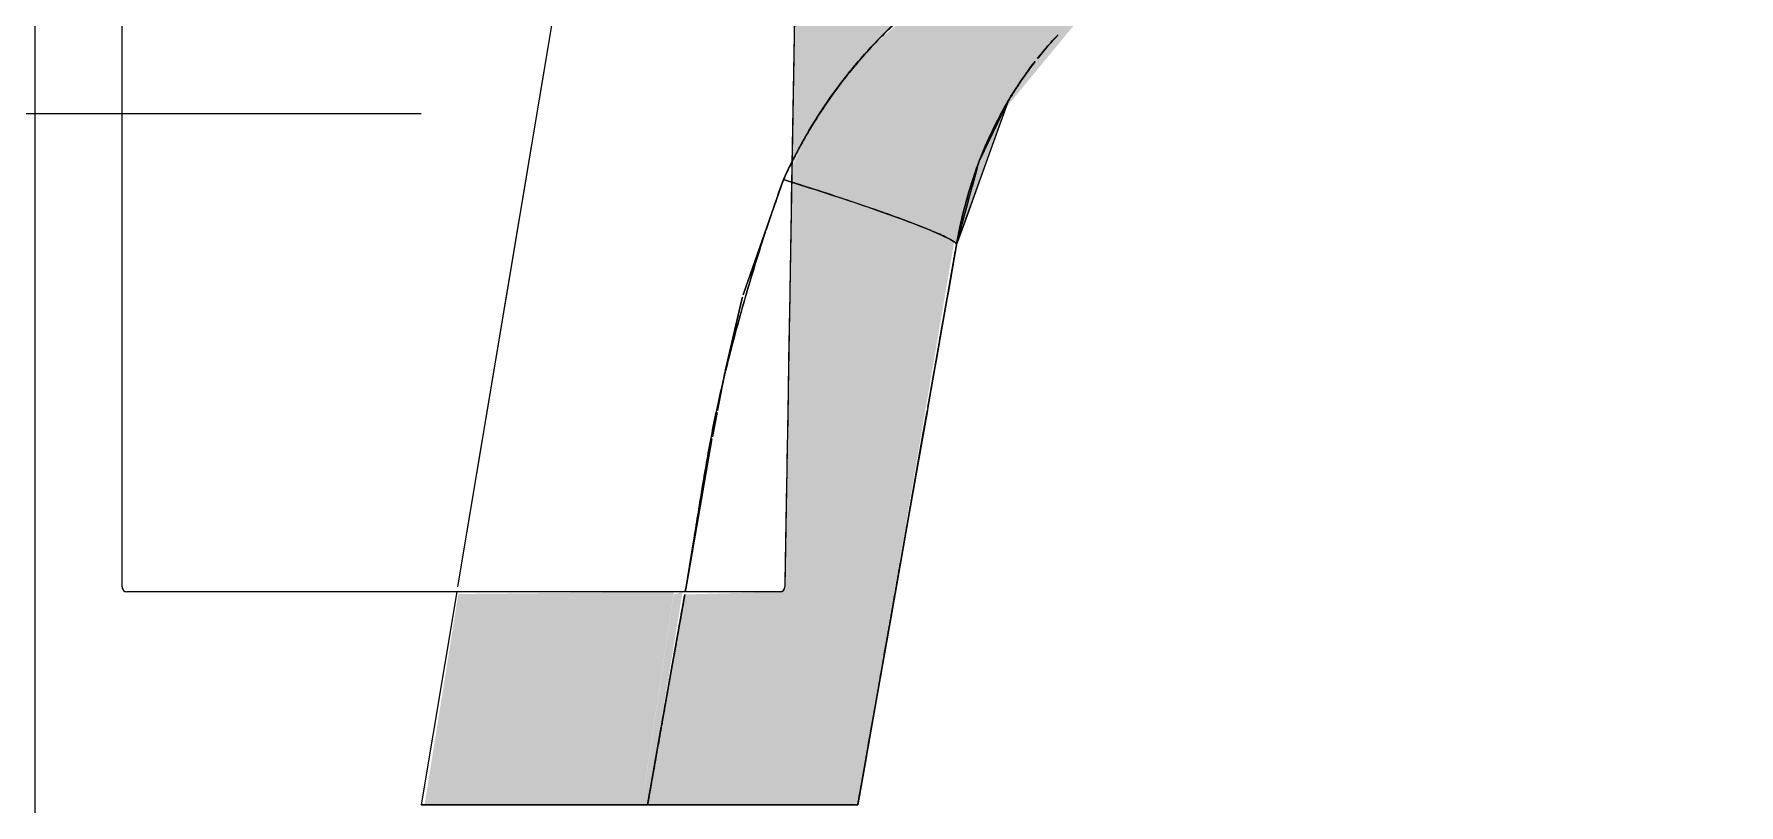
# Model space of a CAD drawing. Header units: millimetres. Extents: x 0 to 102275, y -2706 to 7916.
# Drawn here: x 73992 to 74171.6, y 700 to 781.2 of the extents above; entities that cross this region are included whole.
import ezdxf

# ---------------------------------------------------------------- set-up
doc = ezdxf.new("R2010")
doc.units = ezdxf.units.MM
for name, color, linetype, lineweight in [('0-1', 7, 'Continuous', 9), ('A-WALL-PATT', 7, 'Continuous', 9), ('I-WALL', 7, 'Continuous', 9), ('P-SANR-FIXT', 7, 'Continuous', 9), ('P-SANR-FIXT-IDEN', 7, 'Continuous', 9)]:
    doc.layers.add(name, color=color, linetype=linetype, lineweight=lineweight)
doc.layers.add('0-2', color=7, linetype='Continuous', lineweight=9, transparency=0.7)
doc.layers.add('A-GENM', color=7, linetype='Continuous', lineweight=9, true_color=0x260000)

# ---------------------------------------------------------------- blocks, each defined once
blk = doc.blocks.new('смеситель для раковины - Default-30615600-Развертка 1_15-1')
at = {"layer": '0-2'}
h = blk.add_hatch(color=256, dxfattribs=at)
h.paths.add_polyline_path([(70515.55, 700), (70519.24, 722.45), (70518.3, 722.16), (70514.96, 700)])
h.paths.add_polyline_path([(70530.75, 767.43), (70535.09, 774.73), (70540.12, 780.89), (70548.08, 787.37), (70555.63, 791.54), (70567.21, 795.32), (70588.22, 798.27), (70631.73, 801.93), (70635.3, 802.51), (70650.45, 804.89), (70650.82, 804.61), (70651.07, 803.84), (70651.21, 803.64), (70660.41, 804.73), (70664.82, 808.21), (70663.81, 814.14), (70658.23, 816.3), (70556.09, 807.55), (70553.52, 807.62), (70551.93, 807.55), (70551.85, 805.93), (70531.45, 809.32), (70530.76, 767.98)])
h = blk.add_hatch(color=256, dxfattribs=at)
h.paths.add_polyline_path([(70548.09, 758.99), (70553.09, 773.18), (70562.11, 784.11), (70574.47, 791.75), (70589.08, 796.3), (70592.75, 797.13), (70597.07, 797.85), (70601.37, 798.71), (70599.02, 799.1), (70581.24, 797.47), (70565.69, 795.07), (70553.46, 790.53), (70546.99, 786.71), (70539.6, 780.25), (70534.34, 773.82), (70530.75, 767.26), (70530.72, 765.58), (70542.98, 761.45), (70547.85, 759.31), (70548.01, 759.1)])
h.paths.add_polyline_path([(70593.87, 797.83), (70593.87, 797.83), (70594.19, 797.87)])
for points in [[(70536.58, 700), (70537.72, 700.16), (70547.85, 759.31), (70544.82, 760.73), (70535.97, 763.89), (70530.72, 765.58), (70530, 722.95), (70529.5, 722.45), (70519.46, 722.16), (70515.55, 700), (70536.44, 700)], [(70508.05, 700), (70514.94, 700), (70518.33, 722.45), (70495.61, 722.21), (70492.05, 700), (70507.04, 700)], [(70514.94, 700), (70515, 700.24), (70515.36, 702.73)]]:
    blk.add_hatch(color=256, dxfattribs=at).paths.add_polyline_path(points)
at = {"layer": '0-1'}
for p, q in [((70510.77, 814.01), (70500.51, 752.71)), ((70553.04, 773.11), (70553.52, 774.13)), ((70553.53, 774.13), (70553.26, 773.39)), ((70553.26, 773.39), (70548.88, 761.2)), ((70552.44, 771.86), (70553.04, 773.11)), ((70551.61, 770.11), (70551.83, 770.58)), ((70551.84, 770.61), (70552.44, 771.85)), ((70550.79, 768.4), (70551.53, 769.96)), ((70549.76, 765.13), (70550.29, 767.09)), ((70549.36, 763.66), (70549.75, 765.11)), ((70549.21, 763.11), (70549.35, 763.61)), ((70548.73, 761.32), (70549.2, 763.08)), ((70548.88, 761.2), (70548.1, 759.02)), ((70548.21, 759.43), (70548.54, 760.62)), ((70548.54, 760.62), (70548.72, 761.3)), ((70548.1, 758.99), (70545.07, 741.84)), ((70548.1, 758.99), (70545.07, 741.84)), ((70548.1, 759.02), (70548.21, 759.43)), ((70500.51, 752.71), (70495.53, 722.95)), ((70495.44, 722.45), (70491.69, 700))]:
    blk.add_line(p, q, dxfattribs=at)
at = {"layer": '0-1', "flags": 128}
for points in [[(70550.36, 767.36), (70550.45, 767.69), (70550.73, 768.29)], [(70545.02, 741.55), (70543.52, 733.07), (70537.69, 700)], [(70545.02, 741.55), (70543.52, 733.07), (70537.69, 700)]]:
    blk.add_lwpolyline(points, dxfattribs=at)
at = {"layer": 'P-SANR-FIXT'}
for p, q in [((70525.63, 753.73), (70529.86, 765.85)), ((70548.09, 758.99), (70547.66, 756.55)), ((70547.64, 756.47), (70545.06, 741.84)), ((70523.46, 744.38), (70523.69, 745.53)), ((70522.91, 741.55), (70523.44, 744.29)), ((70545.02, 741.58), (70544.63, 739.37)), ((70544.63, 739.37), (70542.46, 727.07)), ((70542.46, 727.07), (70541.16, 719.68)), ((70519.52, 722.52), (70519.6, 722.95)), ((70541.16, 719.68), (70540.32, 714.92)), ((70540.29, 714.76), (70538.58, 705.07)), ((70516.07, 702.98), (70516.99, 708.18)), ((70538.56, 704.92), (70537.69, 700)), ((70515.55, 700), (70516.04, 702.77)), ((70514.96, 700), (70515.55, 700)), ((70515.55, 700), (70514.96, 700)), ((70522.34, 700), (70515.55, 700)), ((70528.49, 700), (70522.35, 700)), ((70533.4, 700), (70528.5, 700)), ((70536.58, 700), (70533.41, 700)), ((70537.69, 700), (70536.58, 700)), ((70537.69, 700), (70537.69, 700))]:
    blk.add_line(p, q, dxfattribs=at)
at = {"layer": 'P-SANR-FIXT', "flags": 128}
for points in [[(70523.72, 745.68), (70525.45, 753.09), (70525.55, 753.46)], [(70522.38, 738.77), (70522.59, 739.9), (70522.87, 741.34)], [(70519.6, 722.95), (70520.25, 726.6), (70522.33, 738.54)], [(70517.01, 708.31), (70517.89, 713.3), (70519.46, 722.16)]]:
    blk.add_lwpolyline(points, dxfattribs=at)
at = {"layer": 'P-SANR-FIXT'}
for points, knots in [([(70537.42, 777.91), (70538.28, 778.94), (70540.2, 781.07), (70542.89, 783.54), (70545.28, 785.47), (70546.78, 786.58), (70547.64, 787.19), (70547.92, 787.38)], [0.2230852, 0.2230852, 0.2230852, 0.2230852, 0.2857143, 0.3571429, 0.3928571, 0.4285714, 0.4456088, 0.4456088, 0.4456088, 0.4456088]), ([(70543.29, 783.82), (70542.97, 783.54), (70541.93, 782.62), (70540.93, 781.67), (70540.25, 780.98)], [0.73518585, 0.73518585, 0.73518585, 0.73518585, 0.75, 0.78380664, 0.78380664, 0.78380664, 0.78380664]), ([(70530.65, 767.5), (70531.74, 769.7), (70533.82, 773.25), (70536.29, 776.55), (70537.36, 777.84)], [0.0284053, 0.0284053, 0.0284053, 0.0284053, 0.1428571, 0.2216057, 0.2216057, 0.2216057, 0.2216057]), ([(70538.26, 778.87), (70537.97, 778.54), (70537.33, 777.8), (70536.71, 777.05), (70536.38, 776.63)], [0.81778648, 0.81778648, 0.81778648, 0.81778648, 0.83333333, 0.85222393, 0.85222393, 0.85222393, 0.85222393]), ([(70552.74, 772.72), (70552.18, 771.69), (70551.16, 769.57), (70549.44, 765.1), (70548.53, 761.5), (70548.09, 758.99)], [0.8, 0.8, 0.8, 0.8, 0.85, 0.9, 1, 1, 1, 1]), ([(70550.62, 768.13), (70550.8, 768.61), (70551.13, 769.39), (70551.47, 770.16), (70551.61, 770.47)], [0.12862404, 0.12862404, 0.12862404, 0.12862404, 0.15, 0.16426981, 0.16426981, 0.16426981, 0.16426981]), ([(70549.83, 765.95), (70549.86, 766.03), (70550.1, 766.77), (70550.37, 767.49), (70550.61, 768.12)], [0.09646801, 0.09646801, 0.09646801, 0.09646801, 0.1, 0.12849033, 0.12849033, 0.12849033, 0.12849033]), ([(70530.73, 765.58), (70535.34, 764.15), (70542.16, 761.85), (70546.66, 759.99), (70547.93, 759.3), (70548.12, 759.09), (70548.1, 759.02)], [0.0294743, 0.0294743, 0.0294743, 0.0294743, 0.5, 0.75, 0.875, 0.9816854, 0.9816854, 0.9816854, 0.9816854]), ([(70527.94, 760.28), (70527.38, 758.57), (70526.31, 755.14), (70525.33, 751.69), (70524.86, 749.94)], [0.0871097, 0.0871097, 0.0871097, 0.0871097, 0.1666667, 0.2470197, 0.2470197, 0.2470197, 0.2470197]), ([(70523.73, 745.56), (70523.63, 745.14), (70523.32, 743.82), (70523.02, 742.48), (70522.83, 741.57)], [0.31422949, 0.31422949, 0.31422949, 0.31422949, 0.33333333, 0.375, 0.375, 0.375, 0.375]), ([(70521.29, 733.27), (70520.99, 731.42), (70520.64, 729.2), (70520.28, 726.98), (70520.22, 726.61)], [0.5, 0.5, 0.5, 0.5, 0.58333333, 0.59982751, 0.59982751, 0.59982751, 0.59982751]), ([(70517.89, 713.3), (70517.76, 712.56), (70517.47, 710.9), (70517.17, 709.23), (70517.01, 708.31)], [0.79994303, 0.79994303, 0.79994303, 0.79994303, 0.83333333, 0.875, 0.875, 0.875, 0.875]), ([(70492.05, 700), (70491.9, 700), (70491.7, 700), (70491.67, 700), (70491.87, 700), (70492.04, 700)], [0.4444444, 0.4444444, 0.4444444, 0.4444444, 0.4791667, 0.5138889, 0.5555556, 0.5555556, 0.5555556, 0.5555556]), ([(70492.05, 700), (70492.16, 700), (70492.46, 700), (70492.88, 700), (70493.11, 700)], [0.55565779, 0.55565779, 0.55565779, 0.55565779, 0.58333333, 0.61111111, 0.61111111, 0.61111111, 0.61111111]), ([(70493.12, 700), (70493.47, 700), (70494.02, 700), (70494.67, 700), (70494.84, 700)], [0.61122766, 0.61122766, 0.61122766, 0.61122766, 0.65277778, 0.66666667, 0.66666667, 0.66666667, 0.66666667]), ([(70494.84, 700), (70495.09, 700), (70495.8, 700), (70496.62, 700), (70497.17, 700)], [0.66673689, 0.66673689, 0.66673689, 0.66673689, 0.6875, 0.72222222, 0.72222222, 0.72222222, 0.72222222]), ([(70497.17, 700), (70497.73, 700), (70498.66, 700), (70499.65, 700), (70500.04, 700)], [0.72222222, 0.72222222, 0.72222222, 0.72222222, 0.75694444, 0.77777778, 0.77777778, 0.77777778, 0.77777778]), ([(70500.05, 700), (70500.3, 700), (70501.34, 700), (70502.48, 700), (70503.37, 700)], [0.77798891, 0.77798891, 0.77798891, 0.77798891, 0.79166667, 0.83333333, 0.83333333, 0.83333333, 0.83333333]), ([(70503.38, 700), (70503.97, 700), (70505.18, 700), (70506.41, 700), (70507.04, 700)], [0.83346846, 0.83346846, 0.83346846, 0.83346846, 0.86111111, 0.88888889, 0.88888889, 0.88888889, 0.88888889]), ([(70515.55, 700), (70517.85, 700), (70522.45, 700), (70528.7, 700), (70535.35, 700), (70537.72, 700), (70537.69, 700)], [-1, -1, -1, -1, -0.8, -0.6, -0.4, 0, 0, 0, 0])]:
    blk.add_open_spline(points, degree=3, knots=knots, dxfattribs=at)
for points in [[(70539.78, 780.5), (70539.26, 779.97), (70538.75, 779.43), (70538.26, 778.87)], [(70558.79, 781.1), (70558.06, 780.34), (70557.37, 779.55), (70556.71, 778.73)], [(70556.71, 778.73), (70557.37, 779.55), (70558.06, 780.34), (70558.79, 781.1)], [(70556.26, 778.15), (70555.72, 777.45), (70555.21, 776.75), (70554.73, 776.02)], [(70554.73, 776.02), (70555.21, 776.75), (70555.72, 777.45), (70556.26, 778.15)], [(70536.38, 776.63), (70534.96, 774.82), (70533.67, 772.93), (70532.49, 770.93)], [(70553.94, 774.8), (70553.52, 774.12), (70553.12, 773.43), (70552.74, 772.72)], [(70552.74, 772.72), (70553.12, 773.43), (70553.52, 774.12), (70553.94, 774.8)], [(70554.54, 775.74), (70554.4, 775.53), (70554.27, 775.32), (70554.13, 775.11)], [(70554.13, 775.11), (70554.27, 775.32), (70554.4, 775.53), (70554.54, 775.74)], [(70551.61, 770.47), (70551.97, 771.24), (70552.34, 771.99), (70552.74, 772.72)], [(70532.39, 770.76), (70531.95, 770), (70531.52, 769.22), (70531.11, 768.43)], [(70529.86, 765.85), (70530.11, 766.4), (70530.37, 766.96), (70530.65, 767.5)], [(70530.59, 767.39), (70530.34, 766.88), (70530.09, 766.37), (70529.86, 765.85)], [(70531.05, 768.31), (70530.9, 768.01), (70530.74, 767.7), (70530.59, 767.39)], [(70529.86, 765.85), (70529.54, 764.97), (70529.23, 764.08), (70528.93, 763.2)], [(70530.73, 765.58), (70530.44, 765.67), (70530.15, 765.76), (70529.86, 765.85)], [(70529.86, 765.85), (70530.15, 765.76), (70530.44, 765.67), (70530.73, 765.58)], [(70533.51, 764.7), (70532.59, 764.99), (70531.66, 765.29), (70530.73, 765.58)], [(70549.15, 763.7), (70549.36, 764.46), (70549.58, 765.21), (70549.83, 765.94)], [(70540.19, 762.46), (70539.19, 762.81), (70537.04, 763.55), (70534.7, 764.32), (70533.51, 764.7)], [(70548.57, 761.38), (70548.74, 762.16), (70548.94, 762.93), (70549.15, 763.69)], [(70528.89, 763.09), (70528.6, 762.25), (70528.31, 761.4), (70528.03, 760.55)], [(70542.98, 761.45), (70542.13, 761.77), (70541.2, 762.11), (70540.19, 762.46)], [(70545.23, 760.57), (70544.58, 760.84), (70543.82, 761.13), (70542.98, 761.45)], [(70547.85, 759.31), (70547.65, 759.45), (70546.99, 759.81), (70545.89, 760.3), (70545.23, 760.57)], [(70548.09, 758.99), (70548.23, 759.8), (70548.39, 760.59), (70548.57, 761.38)], [(70547.66, 756.57), (70547.8, 757.38), (70547.95, 758.18), (70548.09, 758.99)], [(70548.1, 759.02), (70548.12, 759.09), (70548.03, 759.18), (70547.85, 759.31)], [(70548.09, 758.99), (70548.1, 759), (70548.1, 759.01), (70548.1, 759.02)], [(70548.1, 759.02), (70548.1, 759.01), (70548.1, 759), (70548.09, 758.99)], [(70547.23, 754.15), (70547.37, 754.93), (70547.51, 755.7), (70547.65, 756.48)], [(70546.81, 751.71), (70546.93, 752.39), (70547.05, 753.07), (70547.17, 753.75)], [(70545.94, 746.8), (70546.21, 748.35), (70546.49, 749.89), (70546.76, 751.44)], [(70524.81, 749.75), (70524.52, 748.68), (70524.24, 747.61), (70523.97, 746.53)], [(70523.97, 746.5), (70523.9, 746.22), (70523.83, 745.95), (70523.76, 745.67)], [(70545.5, 744.32), (70545.63, 745.06), (70545.76, 745.79), (70545.89, 746.52)], [(70545.07, 741.85), (70545.2, 742.61), (70545.34, 743.38), (70545.47, 744.14)], [(70522.48, 739.92), (70522.41, 739.55), (70522.34, 739.18), (70522.27, 738.81)], [(70522.78, 741.36), (70522.68, 740.89), (70522.59, 740.42), (70522.49, 739.95)], [(70544.63, 739.37), (70544.76, 740.11), (70544.89, 740.85), (70545.02, 741.58)], [(70522.23, 738.58), (70522.11, 737.97), (70522, 737.36), (70521.89, 736.75)], [(70544.2, 736.91), (70544.34, 737.73), (70544.48, 738.55), (70544.63, 739.37)], [(70521.87, 736.62), (70521.67, 735.51), (70521.48, 734.39), (70521.29, 733.27)], [(70543.76, 734.45), (70543.91, 735.27), (70544.05, 736.09), (70544.2, 736.91)], [(70543.33, 731.99), (70543.47, 732.81), (70543.62, 733.63), (70543.76, 734.45)], [(70542.89, 729.53), (70543.04, 730.35), (70543.18, 731.17), (70543.33, 731.99)], [(70542.46, 727.07), (70542.6, 727.89), (70542.75, 728.71), (70542.89, 729.53)], [(70520.22, 726.61), (70520.04, 725.53), (70519.86, 724.45), (70519.67, 723.36)], [(70542.03, 724.61), (70542.17, 725.43), (70542.32, 726.25), (70542.46, 727.07)], [(70541.59, 722.15), (70541.74, 722.97), (70541.88, 723.79), (70542.03, 724.61)], [(70519.46, 722.16), (70519.14, 720.31), (70518.81, 718.47), (70518.48, 716.62)], [(70519.6, 722.95), (70519.58, 722.8), (70519.55, 722.66), (70519.53, 722.52)], [(70519.66, 723.28), (70519.64, 723.17), (70519.62, 723.06), (70519.6, 722.95)], [(70541.16, 719.68), (70541.3, 720.5), (70541.45, 721.32), (70541.59, 722.15)], [(70540.74, 717.3), (70540.88, 718.1), (70541.02, 718.89), (70541.16, 719.68)], [(70518.48, 716.62), (70518.28, 715.51), (70518.09, 714.41), (70517.89, 713.3)], [(70540.32, 714.92), (70540.45, 715.69), (70540.59, 716.46), (70540.72, 717.22)], [(70539.9, 712.54), (70540.03, 713.28), (70540.16, 714.02), (70540.29, 714.76)], [(70539.03, 707.62), (70539.31, 709.18), (70539.58, 710.74), (70539.86, 712.3)], [(70516.99, 708.19), (70516.84, 707.36), (70516.7, 706.54), (70516.55, 705.72)], [(70538.58, 705.08), (70538.72, 705.85), (70538.85, 706.62), (70538.99, 707.38)], [(70516.52, 705.54), (70516.37, 704.65), (70516.21, 703.75), (70516.05, 702.86)], [(70538.14, 702.54), (70538.28, 703.33), (70538.42, 704.13), (70538.56, 704.92)], [(70516.03, 702.77), (70515.87, 701.85), (70515.71, 700.92), (70515.55, 700)], [(70537.69, 700), (70537.83, 700.82), (70537.98, 701.64), (70538.12, 702.46)], [(70494.84, 700), (70494.16, 700), (70493.01, 700), (70492.28, 700), (70492.05, 700)], [(70500.05, 700), (70499.02, 700), (70497.1, 700), (70495.52, 700), (70494.84, 700)], [(70507.04, 700), (70505.78, 700), (70503.32, 700), (70501.09, 700), (70500.05, 700)], [(70507.04, 700), (70509.54, 700), (70512.16, 700), (70514.94, 700)], [(70514.94, 700), (70512.16, 700), (70509.55, 700), (70507.04, 700)], [(70515.55, 700), (70517.85, 700), (70520.15, 700), (70522.34, 700)], [(70522.34, 700), (70524.53, 700), (70526.61, 700), (70528.49, 700)], [(70528.49, 700), (70530.36, 700), (70532.02, 700), (70533.4, 700)], [(70533.4, 700), (70534.77, 700), (70535.85, 700), (70536.58, 700)], [(70536.59, 700), (70537.32, 700), (70537.7, 700), (70537.69, 700)]]:
    blk.add_open_spline(points, degree=3, dxfattribs=at)
blk = doc.blocks.new('TOY_Диспансер мыло - Дозатор Elegance new 11654 019001 хром-30593950-Развертка 1_15-1')
at = {"layer": 'A-GENM'}
for p, q in [((70486.12, 878.35), (70486.12, 900.64)), ((70506.26, 900.64), (70506.26, 897.77)), ((70506.26, 897.77), (70546.69, 897.77)), ((70546.69, 897.77), (70546.69, 891.84)), ((70546.69, 891.84), (70506.26, 891.84)), ((70506.26, 891.84), (70506.26, 878.35)), ((70488.3, 877.85), (70486.62, 877.85)), ((70487.99, 877.85), (70488.3, 877.85)), ((70488.3, 877.85), (70504.07, 877.85)), ((70488.3, 868.83), (70488.3, 877.85)), ((70504.07, 877.85), (70504.38, 877.85)), ((70505.76, 877.85), (70504.07, 877.85)), ((70504.07, 877.85), (70504.07, 868.83)), ((70481.32, 853.38), (70481.32, 866.51)), ((70481.82, 867.01), (70486.48, 867.01)), ((70486.93, 867.01), (70505.45, 867.01)), ((70505.89, 867.01), (70510.55, 867.01)), ((70511.05, 866.51), (70511.05, 853.38)), ((70451, 858.2), (70458.87, 858.2)), ((70460.06, 857), (70460.06, 854.75)), ((70453.99, 853.7), (70453.99, 846.09)), ((70454.37, 846.88), (70454.37, 853.12)), ((70459.56, 854.25), (70454.54, 854.25)), ((70455.27, 854.02), (70459.49, 854.02)), ((70459.99, 853.52), (70459.99, 848.31)), ((70460.69, 853.38), (70481.32, 853.38)), ((70481.32, 853.38), (70511.05, 853.38)), ((70511.05, 853.38), (70531.69, 853.38)), ((70460.19, 847.05), (70460.19, 852.88)), ((70532.19, 852.88), (70531.91, 836.27)), ((70459.99, 848.31), (70460.16, 847.22)), ((70460.16, 847.22), (70460.19, 847.05)), ((70460.19, 847.05), (70460.19, 844.1)), ((70454.41, 845.5), (70459.34, 843.8)), ((70460.19, 844.1), (70455.1, 845.85)), ((70460.19, 722.95), (70460.19, 844.1)), ((70459.98, 842.91), (70459.98, 814.33)), ((70531.91, 836.14), (70531.65, 820.67)), ((70531.65, 820.67), (70531.61, 818.6)), ((70531.61, 818.55), (70531.56, 815.75)), ((70531.56, 815.75), (70531.55, 814.94)), ((70531.54, 814.39), (70531.51, 812.58)), ((70531.55, 814.8), (70531.54, 814.43)), ((70458.77, 813.12), (70451, 813.12)), ((70531.51, 812.57), (70531.5, 811.8)), ((70531.47, 810), (70531.46, 809.52)), ((70531.48, 810.56), (70531.47, 810.14)), ((70531.49, 811.74), (70531.49, 811.37)), ((70531.45, 809.34), (70531.37, 804.43)), ((70531.37, 804.43), (70530.75, 767.43)), ((70530.75, 767.26), (70530.69, 763.73)), ((70530.69, 763.72), (70530.67, 762.61)), ((70530.66, 762.44), (70530.64, 760.82)), ((70530.64, 760.68), (70530.52, 754.11)), ((70530.52, 753.54), (70530.46, 750.53)), ((70530.46, 750.35), (70530.4, 746.81)), ((70530.4, 746.71), (70530.35, 743.67)), ((70530.34, 743.25), (70530.27, 738.71)), ((70530.26, 738.28), (70530.22, 735.75)), ((70530.21, 735.28), (70530.15, 732.03)), ((70530.15, 731.87), (70530.01, 723.49)), ((70495.65, 722.45), (70460.69, 722.45)), ((70496.1, 722.45), (70495.65, 722.45)), ((70496.57, 722.45), (70496.11, 722.45)), ((70497.44, 722.45), (70496.57, 722.45)), ((70498.32, 722.45), (70497.45, 722.45)), ((70499.7, 722.45), (70498.34, 722.45)), ((70501.38, 722.45), (70499.82, 722.45)), ((70502.97, 722.45), (70501.4, 722.45)), ((70504.92, 722.45), (70503.07, 722.45)), ((70507.11, 722.45), (70505.02, 722.45)), ((70509.2, 722.45), (70507.16, 722.45)), ((70518.33, 722.45), (70509.39, 722.45)), ((70519.5, 722.45), (70518.34, 722.45)), ((70529.5, 722.45), (70519.79, 722.45)), ((70530.01, 723.36), (70530, 722.95))]:
    blk.add_line(p, q, dxfattribs=at)
for centre, radius, start, end in [((70495.61, 844.32), 57.52, 89.4227, 98.9904), ((70496.77, 844.32), 57.52, 81.0096, 90.5773), ((70486.62, 900.64), 0.5, 150, 180), ((70486.62, 900.64), 0.5, 120, 150), ((70486.62, 900.64), 0.5, 90, 120), ((70505.76, 900.64), 0.5, 60, 90), ((70505.76, 900.64), 0.5, 30, 60), ((70505.76, 900.64), 0.5, 0, 30), ((70515.65, 894.8), 9.85, 162.4904, 197.5096), ((70486.62, 878.35), 0.5, 180, 210), ((70505.76, 878.35), 0.5, 330, 0), ((70486.62, 878.35), 0.5, 210, 240), ((70486.62, 878.35), 0.5, 240, 270), ((70505.76, 878.35), 0.5, 270, 300), ((70505.76, 878.35), 0.5, 300, 330), ((70486.48, 868.83), 1.82, 270, 0), ((70505.89, 868.83), 1.82, 180, 270), ((70481.82, 866.51), 0.5, 154.3756, 180), ((70481.82, 866.51), 0.5, 120, 154.3756), ((70481.82, 866.51), 0.5, 90, 120), ((70510.55, 866.51), 0.5, 60, 90), ((70510.55, 866.51), 0.5, 30, 60), ((70510.55, 866.51), 0.5, 0, 30), ((70458.87, 857), 1.2, 45, 90), ((70458.87, 857), 1.2, 15, 45), ((70458.87, 857), 1.2, 0, 15), ((70454.54, 853.7), 0.552, 90, 180), ((70455.27, 853.12), 0.9, 90, 180), ((70459.49, 853.52), 0.5, 60, 90), ((70459.56, 854.75), 0.5, 270, 300), ((70459.49, 853.52), 0.5, 30, 60), ((70459.56, 854.75), 0.5, 300, 330), ((70459.49, 853.52), 0.5, 0, 30), ((70459.56, 854.75), 0.5, 330, 0), ((70460.69, 852.88), 0.5, 150, 180), ((70460.69, 852.88), 0.5, 120, 150), ((70460.69, 852.88), 0.5, 90, 120), ((70531.69, 852.88), 0.5, 60, 90), ((70531.69, 852.88), 0.5, 30, 60), ((70531.69, 852.88), 0.5, 360, 30), ((70454.62, 846.09), 0.631, 180, 194.2), ((70454.62, 846.09), 0.631, 194.2, 251), ((70455.45, 846.88), 1.08, 180, 194.2), ((70455.45, 846.88), 1.08, 194.2, 236.8), ((70455.45, 846.88), 1.08, 236.8, 251), ((70459.04, 842.91), 0.941, 56.8, 71), ((70459.04, 842.91), 0.941, 14.2, 56.8), ((70459.04, 842.91), 0.941, 0, 14.2), ((70458.77, 814.33), 1.21, 270, 0), ((70460.69, 722.95), 0.5, 180, 210), ((70460.69, 722.95), 0.5, 210, 240), ((70460.69, 722.95), 0.5, 240, 270), ((70529.5, 722.95), 0.5, 270, 300), ((70529.5, 722.95), 0.5, 300, 330), ((70529.5, 722.95), 0.5, 330, 0)]:
    blk.add_arc(centre, radius, start, end, dxfattribs=at)
blk = doc.blocks.new('смеситель для раковины - Default-30607276-Развертка 1_15-1')
at = {"layer": '0-2'}
blk.add_hatch(color=256, dxfattribs=at).paths.add_polyline_path([(70492.04, 700), (70492.07, 700.13), (70492.05, 700.02)])
at = {"layer": '0-1'}
for p, q in [((70510.77, 814.01), (70495.53, 722.95)), ((70553.52, 774.13), (70548.1, 759.02)), ((70553.04, 773.11), (70553.53, 774.13)), ((70552.44, 771.85), (70553.04, 773.11)), ((70548.1, 759.02), (70548.21, 759.43)), ((70495.44, 722.45), (70491.69, 700))]:
    blk.add_line(p, q, dxfattribs=at)
at = {"layer": '0-1', "flags": 128}
for points in [[(70548.21, 759.43), (70550.45, 767.69), (70552.44, 771.85)], [(70548.1, 759.02), (70543.52, 733.07), (70537.69, 700)], [(70548.1, 759.02), (70543.52, 733.07), (70537.69, 700)]]:
    blk.add_lwpolyline(points, dxfattribs=at)
at = {"layer": 'P-SANR-FIXT'}
for p, q in [((70529.86, 765.85), (70525.63, 753.73)), ((70545.06, 741.84), (70548.09, 758.99)), ((70523.69, 745.53), (70523.46, 744.38)), ((70523.44, 744.29), (70522.91, 741.55)), ((70544.63, 739.37), (70545.02, 741.58)), ((70522.33, 738.54), (70520.25, 726.6)), ((70541.16, 719.68), (70544.63, 739.37)), ((70520.25, 726.6), (70519.6, 722.95)), ((70519.6, 722.95), (70519.52, 722.52)), ((70537.69, 700), (70541.16, 719.68)), ((70516.99, 708.18), (70515.55, 700)), ((70514.96, 700), (70515.55, 700)), ((70515.55, 700), (70514.96, 700)), ((70515.55, 700), (70522.34, 700)), ((70522.35, 700), (70528.49, 700)), ((70528.5, 700), (70533.4, 700)), ((70533.41, 700), (70536.58, 700)), ((70536.58, 700), (70537.69, 700)), ((70537.69, 700), (70537.69, 700))]:
    blk.add_line(p, q, dxfattribs=at)
at = {"layer": 'P-SANR-FIXT', "flags": 128}
for points in [[(70525.55, 753.46), (70525.45, 753.09), (70523.72, 745.68)], [(70522.87, 741.34), (70522.59, 739.9), (70522.38, 738.77)], [(70519.46, 722.16), (70517.89, 713.3), (70517.01, 708.31)]]:
    blk.add_lwpolyline(points, dxfattribs=at)
at = {"layer": 'P-SANR-FIXT'}
for points, knots in [([(70530.59, 767.4), (70531.41, 769.05), (70533.46, 772.73), (70537.25, 777.96), (70542.24, 783.1), (70547.84, 787.52), (70552.97, 790.46), (70557.33, 792.43), (70560.64, 793.73), (70564, 794.8), (70567.46, 795.65), (70570.38, 796.23), (70572.72, 796.65), (70574.47, 796.95), (70576.22, 797.22), (70578.57, 797.51), (70581.52, 797.8), (70585.07, 798.07), (70588.62, 798.35), (70592.15, 798.65), (70596.87, 799.01), (70600.42, 799.25), (70602.78, 799.4)], [0.0196558, 0.0196558, 0.0196558, 0.0196558, 0.0833333, 0.1666667, 0.25, 0.3333333, 0.4166667, 0.4583333, 0.5, 0.5416667, 0.5833333, 0.625, 0.6458333, 0.6666667, 0.6875, 0.7083333, 0.75, 0.7916667, 0.8333333, 0.875, 0.9166667, 1, 1, 1, 1]), ([(70547.92, 787.38), (70547.64, 787.19), (70546.49, 786.37), (70544.37, 784.78), (70541.73, 782.51), (70539.44, 780.23), (70538.05, 778.65), (70537.44, 777.92)], [0.5543912, 0.5543912, 0.5543912, 0.5543912, 0.5714286, 0.625, 0.6785714, 0.7321429, 0.7769148, 0.7769148, 0.7769148, 0.7769148]), ([(70537.38, 777.84), (70537.28, 777.72), (70535.72, 775.84), (70533.33, 772.48), (70531.4, 769.01), (70530.65, 767.5)], [0.7783943, 0.7783943, 0.7783943, 0.7783943, 0.7857143, 0.8928571, 0.9715947, 0.9715947, 0.9715947, 0.9715947]), ([(70556.38, 778.31), (70555.73, 777.48), (70554.43, 775.67), (70553.29, 773.76), (70552.74, 772.72)], [0.70521503, 0.70521503, 0.70521503, 0.70521503, 0.75, 0.8, 0.8, 0.8, 0.8]), ([(70552.74, 772.72), (70553.29, 773.76), (70554.43, 775.67), (70555.73, 777.48), (70556.38, 778.31)], [0.2, 0.2, 0.2, 0.2, 0.25, 0.2947779, 0.2947779, 0.2947779, 0.2947779]), ([(70552.74, 772.72), (70552.18, 771.69), (70551.16, 769.57), (70549.44, 765.1), (70548.53, 761.5), (70548.09, 758.99)], [0.8, 0.8, 0.8, 0.8, 0.85, 0.9, 1, 1, 1, 1]), ([(70548.09, 758.99), (70548.53, 761.5), (70549.44, 765.1), (70551.16, 769.57), (70552.18, 771.69), (70552.74, 772.72)], [0, 0, 0, 0, 0.1, 0.15, 0.2, 0.2, 0.2, 0.2]), ([(70523.44, 744.31), (70523.86, 746.13), (70524.79, 749.76), (70526.82, 756.96), (70528.58, 762.31), (70529.86, 765.85)], [0.6666667, 0.6666667, 0.6666667, 0.6666667, 0.75, 0.8333333, 1, 1, 1, 1]), ([(70530.73, 765.58), (70535.34, 764.15), (70542.16, 761.85), (70546.66, 759.99), (70547.93, 759.3), (70548.12, 759.09), (70548.1, 759.02)], [0.0294743, 0.0294743, 0.0294743, 0.0294743, 0.5, 0.75, 0.875, 0.9816854, 0.9816854, 0.9816854, 0.9816854]), ([(70548.1, 759.02), (70548.12, 759.09), (70547.93, 759.3), (70546.99, 759.81), (70545.33, 760.54), (70542.31, 761.72), (70537.43, 763.44), (70532.89, 764.91), (70530.73, 765.58)], [0.0183146, 0.0183146, 0.0183146, 0.0183146, 0.125, 0.25, 0.375, 0.5, 0.75, 0.9705257, 0.9705257, 0.9705257, 0.9705257]), ([(70548.09, 758.99), (70546.95, 752.52), (70545.21, 742.65), (70542.89, 729.53), (70540.58, 716.4), (70538.84, 706.56), (70537.69, 700)], [-1, -1, -1, -1, -0.666667, -0.5, -0.333333, 0, 0, 0, 0]), ([(70519.53, 722.52), (70519.83, 724.25), (70520.42, 727.83), (70521.28, 733.28), (70522.23, 738.82), (70523.01, 742.49), (70523.44, 744.31)], [0.3387449, 0.3387449, 0.3387449, 0.3387449, 0.4166667, 0.5, 0.5833333, 0.6666667, 0.6666667, 0.6666667, 0.6666667]), ([(70515.55, 700), (70516.2, 703.69), (70517.17, 709.23), (70518.48, 716.62), (70519.14, 720.31), (70519.46, 722.16)], [0, 0, 0, 0, 0.1666667, 0.25, 0.3333333, 0.3333333, 0.3333333, 0.3333333]), ([(70514.94, 700), (70512.16, 700), (70508.25, 700), (70503.31, 700), (70499.96, 700), (70497.09, 700), (70494.73, 700), (70493.01, 700), (70492.05, 700), (70491.7, 700), (70491.67, 700), (70491.87, 700), (70492.04, 700)], [0, 0, 0, 0, 0.1111111, 0.1666667, 0.2222222, 0.2777778, 0.3333333, 0.3888889, 0.4444444, 0.4791667, 0.5138889, 0.5551474, 0.5551474, 0.5551474, 0.5551474]), ([(70492.05, 700), (70492.16, 700), (70492.68, 700), (70493.7, 700), (70494.67, 700), (70494.84, 700)], [0.5555556, 0.5555556, 0.5555556, 0.5555556, 0.5833333, 0.6527778, 0.6665358, 0.6665358, 0.6665358, 0.6665358]), ([(70494.84, 700), (70495.09, 700), (70495.8, 700), (70497.15, 700), (70498.67, 700), (70499.66, 700), (70500.04, 700)], [0.6666667, 0.6666667, 0.6666667, 0.6666667, 0.6875, 0.7222222, 0.7569444, 0.7774945, 0.7774945, 0.7774945, 0.7774945]), ([(70500.05, 700), (70500.31, 700), (70501.87, 700), (70504.25, 700), (70506.41, 700), (70507.04, 700)], [0.7777778, 0.7777778, 0.7777778, 0.7777778, 0.7916667, 0.8611111, 0.8888297, 0.8888297, 0.8888297, 0.8888297]), ([(70537.69, 700), (70537.72, 700), (70535.35, 700), (70528.7, 700), (70522.45, 700), (70517.85, 700), (70515.55, 700)], [-1, -1, -1, -1, -0.6, -0.4, -0.2, 0, 0, 0, 0]), ([(70537.69, 700), (70537.72, 700), (70535.35, 700), (70528.7, 700), (70522.45, 700), (70517.85, 700), (70515.55, 700)], [-1, -1, -1, -1, -0.6, -0.4, -0.2, 0, 0, 0, 0])]:
    blk.add_open_spline(points, degree=3, knots=knots, dxfattribs=at)
for points in [[(70558.79, 781.1), (70558.03, 780.3), (70557.3, 779.46), (70556.61, 778.6)], [(70556.61, 778.6), (70557.3, 779.46), (70558.03, 780.3), (70558.79, 781.1)], [(70530.65, 767.5), (70530.37, 766.96), (70530.11, 766.4), (70529.86, 765.85)], [(70529.86, 765.85), (70530.09, 766.37), (70530.34, 766.88), (70530.59, 767.4)], [(70529.86, 765.85), (70530.15, 765.76), (70530.44, 765.67), (70530.73, 765.58)], [(70530.73, 765.58), (70530.44, 765.67), (70530.15, 765.76), (70529.86, 765.85)], [(70548.1, 759.02), (70548.1, 759.01), (70548.1, 759), (70548.09, 758.99)], [(70548.09, 758.99), (70548.1, 759), (70548.1, 759.01), (70548.1, 759.02)], [(70507.04, 700), (70509.54, 700), (70512.16, 700), (70514.94, 700)]]:
    blk.add_open_spline(points, degree=3, dxfattribs=at)
blk = doc.blocks.new('TOY_Диспансер мыло - Дозатор Elegance new 11654 019001 хром-30615784-Развертка 1_15-1')
at = {"layer": 'A-GENM'}
for p, q in [((70486.12, 878.35), (70486.12, 900.64)), ((70506.26, 900.64), (70506.26, 897.77)), ((70506.26, 897.77), (70546.69, 897.77)), ((70546.69, 897.77), (70546.69, 891.84)), ((70506.26, 891.84), (70506.26, 878.35)), ((70546.69, 891.84), (70506.26, 891.84)), ((70488.3, 877.85), (70486.62, 877.85)), ((70487.99, 877.85), (70504.38, 877.85)), ((70488.3, 868.83), (70488.3, 877.85)), ((70504.07, 877.85), (70504.07, 868.83)), ((70505.76, 877.85), (70504.07, 877.85)), ((70481.32, 853.38), (70481.32, 866.51)), ((70481.82, 867.01), (70486.48, 867.01)), ((70486.81, 867.01), (70505.56, 867.01)), ((70505.89, 867.01), (70510.55, 867.01)), ((70511.05, 866.51), (70511.05, 853.38)), ((70451, 858.2), (70458.87, 858.2)), ((70460.06, 857), (70460.06, 854.75)), ((70453.99, 853.7), (70453.99, 846.09)), ((70454.37, 846.88), (70454.37, 853.12)), ((70459.56, 854.25), (70454.54, 854.25)), ((70455.27, 854.02), (70459.49, 854.02)), ((70459.99, 853.52), (70459.99, 848.31)), ((70460.69, 853.38), (70481.32, 853.38)), ((70481.32, 853.38), (70511.05, 853.38)), ((70511.05, 853.38), (70531.69, 853.38)), ((70460.19, 847.05), (70460.19, 852.88)), ((70532.19, 852.88), (70530, 722.95)), ((70459.99, 848.31), (70460.19, 847.05)), ((70460.19, 847.05), (70460.19, 844.1)), ((70454.41, 845.5), (70459.34, 843.8)), ((70460.19, 844.1), (70455.1, 845.85)), ((70460.19, 722.95), (70460.19, 844.1)), ((70459.98, 842.91), (70459.98, 814.33)), ((70458.77, 813.12), (70451, 813.12)), ((70529.5, 722.45), (70460.69, 722.45))]:
    blk.add_line(p, q, dxfattribs=at)
for centre, radius, start, end in [((70495.61, 844.32), 57.52, 89.4227, 98.9904), ((70496.77, 844.32), 57.52, 81.0096, 90.5773), ((70486.62, 900.64), 0.5, 90, 180), ((70505.76, 900.64), 0.5, 0, 90), ((70515.65, 894.8), 9.85, 162.4904, 197.5096), ((70486.62, 878.35), 0.5, 180, 270), ((70505.76, 878.35), 0.5, 270, 0), ((70486.48, 868.83), 1.82, 270, 0), ((70505.89, 868.83), 1.82, 180, 270), ((70481.82, 866.51), 0.5, 90, 180), ((70510.55, 866.51), 0.5, 0, 90), ((70458.87, 857), 1.2, 0, 90), ((70454.54, 853.7), 0.552, 90, 180), ((70455.27, 853.12), 0.9, 90, 180), ((70459.49, 853.52), 0.5, 0, 90), ((70459.56, 854.75), 0.5, 270, 0), ((70460.69, 852.88), 0.5, 90, 180), ((70531.69, 852.88), 0.5, 360, 90), ((70454.62, 846.09), 0.631, 180, 251), ((70455.45, 846.88), 1.08, 180, 251), ((70459.04, 842.91), 0.941, 0, 71), ((70458.77, 814.33), 1.21, 270, 0), ((70460.69, 722.95), 0.5, 180, 270), ((70529.5, 722.95), 0.5, 270, 0)]:
    blk.add_arc(centre, radius, start, end, dxfattribs=at)

msp = doc.modelspace()

# ---------------------------------------------------------------- hatches: boundary and pattern name
at = {"layer": 'A-WALL-PATT'}
h = msp.add_hatch(dxfattribs=at)
h.set_pattern_fill('FP_12', color=256, style=0, pattern_type=2)
h.set_pattern_definition([(90, (73992.1, 0), (-600, 4e-14), []), (180, (73992.1, 0), (-7e-14, -600), [])])
h.paths.add_polyline_path([(73992.09, 600), (73992.09, 1800), (73981.09, 1800), (73981.09, 600), (73991.11, 600)])
h = msp.add_hatch(dxfattribs=at)
h.set_pattern_fill('FP_13', color=256, style=0, pattern_type=2)
h.set_pattern_definition([(90, (75451.1, 0), (-600, 4e-14), []), (180, (75451.1, 0), (-7e-14, -600), [])])
h.paths.add_polyline_path([(73992.09, 0), (74045.09, 0.08), (74058.98, 250), (73992.09, 250), (73992.09, 73.33)])
h.paths.add_polyline_path([(75370.09, 0), (75370.09, 1800), (75201.09, 1800), (75201.09, 0)])
h.paths.add_polyline_path([(74251.09, 72), (74251.09, 250), (74241.2, 250), (74249.95, 92.5)])
h.paths.add_polyline_path([(74165.43, 845.54), (74165.77, 845.02), (74166.27, 844.73), (74167.09, 843.63), (74166.89, 842.95), (74167.11, 844.11), (74166.89, 844.33), (74165.43, 845.53)])
h.paths.add_polyline_path([(74165.81, 841.55), (74166, 842.13), (74165.79, 841.79), (74165.8, 841.7)])
h.paths.add_polyline_path([(74135.38, 837.82), (74135.38, 837.91), (74135.27, 837.82)])
h.paths.add_polyline_path([(74201.47, 803.66), (74202.34, 804.22), (74201.34, 804.1), (74199.51, 803.93), (74198.27, 803.66), (74197.78, 803.49), (74201.46, 803.66)])
h.paths.add_polyline_path([(74079.67, 700), (74251.09, 700), (74251.09, 1800), (73992.09, 1800), (73992.09, 1500), (74012.09, 1500), (74012.09, 900), (73992.09, 900), (73992.09, 858.2), (73995.5, 845.5), (74000.43, 843.8), (74001.07, 842.91), (74001.07, 814.33), (73999.86, 813.12), (73992.09, 813.12), (73992.09, 700), (74033.13, 700.02), (74036.63, 722.45), (74001.78, 722.45), (74001.28, 722.95), (74001.07, 844.17), (73996.19, 845.85), (73995.46, 846.88), (73995.5, 853.17), (73996.36, 854.02), (74000.65, 853.95), (74001.07, 853.12), (74001.28, 852.88), (74001.78, 853.38), (74022.41, 853.38), (74022.46, 866.56), (74022.91, 867.01), (74028.48, 867.25), (74029.15, 867.92), (74029.39, 868.83), (74029.39, 877.85), (74027.71, 877.85), (74027.21, 878.35), (74027.21, 900.64), (74027.71, 901.14), (74032.48, 901.69), (74037.28, 901.85), (74043.68, 901.51), (74046.84, 901.14), (74047.34, 900.64), (74047.34, 897.77), (74087.78, 897.77), (74087.78, 891.84), (74047.34, 891.84), (74047.34, 878.35), (74046.84, 877.85), (74045.16, 877.85), (74045.4, 867.92), (74046.07, 867.25), (74046.98, 867.01), (74051.64, 867.01), (74052.14, 866.33), (74052.14, 853.38), (74072.78, 853.38), (74073.28, 852.88), (74073.28, 836.25), (74073.98, 836.4), (74074.16, 836.5), (74081.31, 837.44), (74166.33, 845.34), (74166.92, 845), (74167.48, 844.25), (74167.56, 843.09), (74166.95, 842.05), (74165.48, 841.52), (74147.84, 839.55), (74129.67, 836.67), (74131.61, 837.06), (74131.12, 836.64), (74126.63, 835.22), (74125.31, 834.8), (74122.72, 834.01), (74122.66, 833.82), (74120.39, 833.41), (74117.85, 832.79), (74119.44, 833.11), (74121.71, 833.39), (74121.63, 833.13), (74120.58, 832.74), (74116.44, 830.91), (74115.23, 830.45), (74113.58, 829.71), (74105.82, 824.42), (74105.8, 824.35), (74105.16, 823.95), (74104.35, 823.4), (74102.43, 822.29), (74102.02, 822.1), (74101.97, 821.86), (74102.19, 821.65), (74100.03, 819.29), (74099.31, 818.75), (74098.32, 818.42), (74097.75, 818.02), (74097.68, 817.57), (74098.42, 817.96), (74098.32, 817.41), (74097.02, 816.02), (74096.62, 815.88), (74095.73, 814.74), (74095.44, 814.81), (74095.12, 814.05), (74095.12, 813.54), (74094.81, 813.44), (74094.51, 812.21), (74094.3, 811.62), (74093.53, 810.53), (74091.13, 810.63), (74091.41, 809.44), (74093.46, 809.09), (74093.46, 808.34), (74098.06, 808.32), (74123.78, 810.59), (74125.14, 810.77), (74135.29, 811.58), (74148.73, 812.73), (74158.25, 813.32), (74160.12, 813.36), (74165.99, 814.14), (74195.13, 816.84), (74197.09, 817.03), (74201.55, 817.21), (74203.89, 816.47), (74206.11, 814.4), (74207.05, 812.58), (74207.39, 810.91), (74206.91, 807.85), (74205.53, 805.6), (74203.95, 804.36), (74202, 803.55), (74200.69, 803.57), (74195.25, 803.17), (74191.74, 802.78), (74188.88, 802.07), (74186.45, 800.51), (74184, 799.57), (74180.95, 799.69), (74177.55, 800.28), (74175.53, 800.21), (74174.73, 801.32), (74173.31, 801.05), (74140.11, 798.08), (74138.42, 797.55), (74127.41, 795.61), (74114.07, 791.01), (74102.2, 783.25), (74093.82, 772.73), (74093.82, 772.73), (74088.85, 757.12), (74078.87, 700), (74079.64, 700)])
h.paths.add_polyline_path([(74126.63, 809.92), (74199.8, 816.2), (74199.42, 816.31), (74126.51, 809.92)])
h.paths.add_polyline_path([(74097.94, 807.46), (74096.71, 807.63), (74097.94, 807.46)])
h.paths.add_polyline_path([(74103.83, 808.2), (74104.59, 808.45), (74103.87, 808.2)])
h.paths.add_polyline_path([(74122.91, 810.08), (74123.97, 810.32), (74123.23, 810.14)])
h.paths.add_polyline_path([(74206.91, 810.34), (74206.96, 810.34), (74206.88, 810.45)])
h.paths.add_polyline_path([(74143.87, 812.55), (74143.87, 812.55), (74143.87, 814.09)])
h.paths.add_polyline_path([(74096.22, 814.05), (74096.51, 815.16), (74096.71, 815.07), (74096.22, 814.43)])
h.paths.add_polyline_path([(74123.33, 814.09), (74120.85, 814.09), (74117.93, 814.09)])
h.paths.add_polyline_path([(74177.56, 814.82), (74180.47, 815.11), (74179.28, 815.19), (74177.13, 814.98), (74177.35, 814.89), (74177.57, 814.82)])
h.paths.add_polyline_path([(74199.25, 816.89), (74198.83, 816.9), (74198.77, 816.9)])
h.paths.add_polyline_path([(74200.64, 816.98), (74199.8, 817.06), (74200.63, 816.98)])
h.paths.add_polyline_path([(74199.47, 817.07), (74198.14, 817.1), (74199.42, 817.07)])
h.paths.add_polyline_path([(74087.89, 818.14), (74098.87, 824.59), (74103.7, 827.16), (74104.04, 827.06), (74105.5, 828.08), (74101.89, 826.23), (74095.49, 822.57), (74087.86, 818.14)])
h.paths.add_polyline_path([(74108.72, 829.13), (74112.42, 831.26), (74110.38, 830.09), (74108.75, 829.14)])
h.paths.add_polyline_path([(74113.3, 831.62), (74114.18, 831.97), (74113.45, 831.69)])
h.paths.add_polyline_path([(74134.08, 837.42), (74135.79, 837.69), (74134.09, 837.42)])
h.paths.add_polyline_path([(73995.08, 846.09), (73992.09, 858.2), (73999.96, 858.2), (74001.07, 857.29), (74001.15, 857), (74001.07, 854.66), (74000.35, 854.25), (73995.15, 853.97), (73995.08, 853.7)])

# ---------------------------------------------------------------- linework, layer by layer
at = {"layer": 'I-WALL'}
msp.add_line((73992.09, 1800), (73992.09, 394.13), dxfattribs=at)
at = {"layer": 'P-SANR-FIXT-IDEN'}
msp.add_line((74032.78, 772.77), (73763.18, 772.77), dxfattribs=at)

# ---------------------------------------------------------------- block references
at = {"layer": 'P-SANR-FIXT'}
for name in ['TOY_Диспансер мыло - Дозатор Elegance new 11654 019001 хром-30593950-Развертка 1_15-1', 'TOY_Диспансер мыло - Дозатор Elegance new 11654 019001 хром-30615784-Развертка 1_15-1', 'смеситель для раковины - Default-30615600-Развертка 1_15-1', 'смеситель для раковины - Default-30607276-Развертка 1_15-1']:
    msp.add_blockref(name, (3541.09, 0), dxfattribs=at)

doc.saveas('drawing.dxf')
